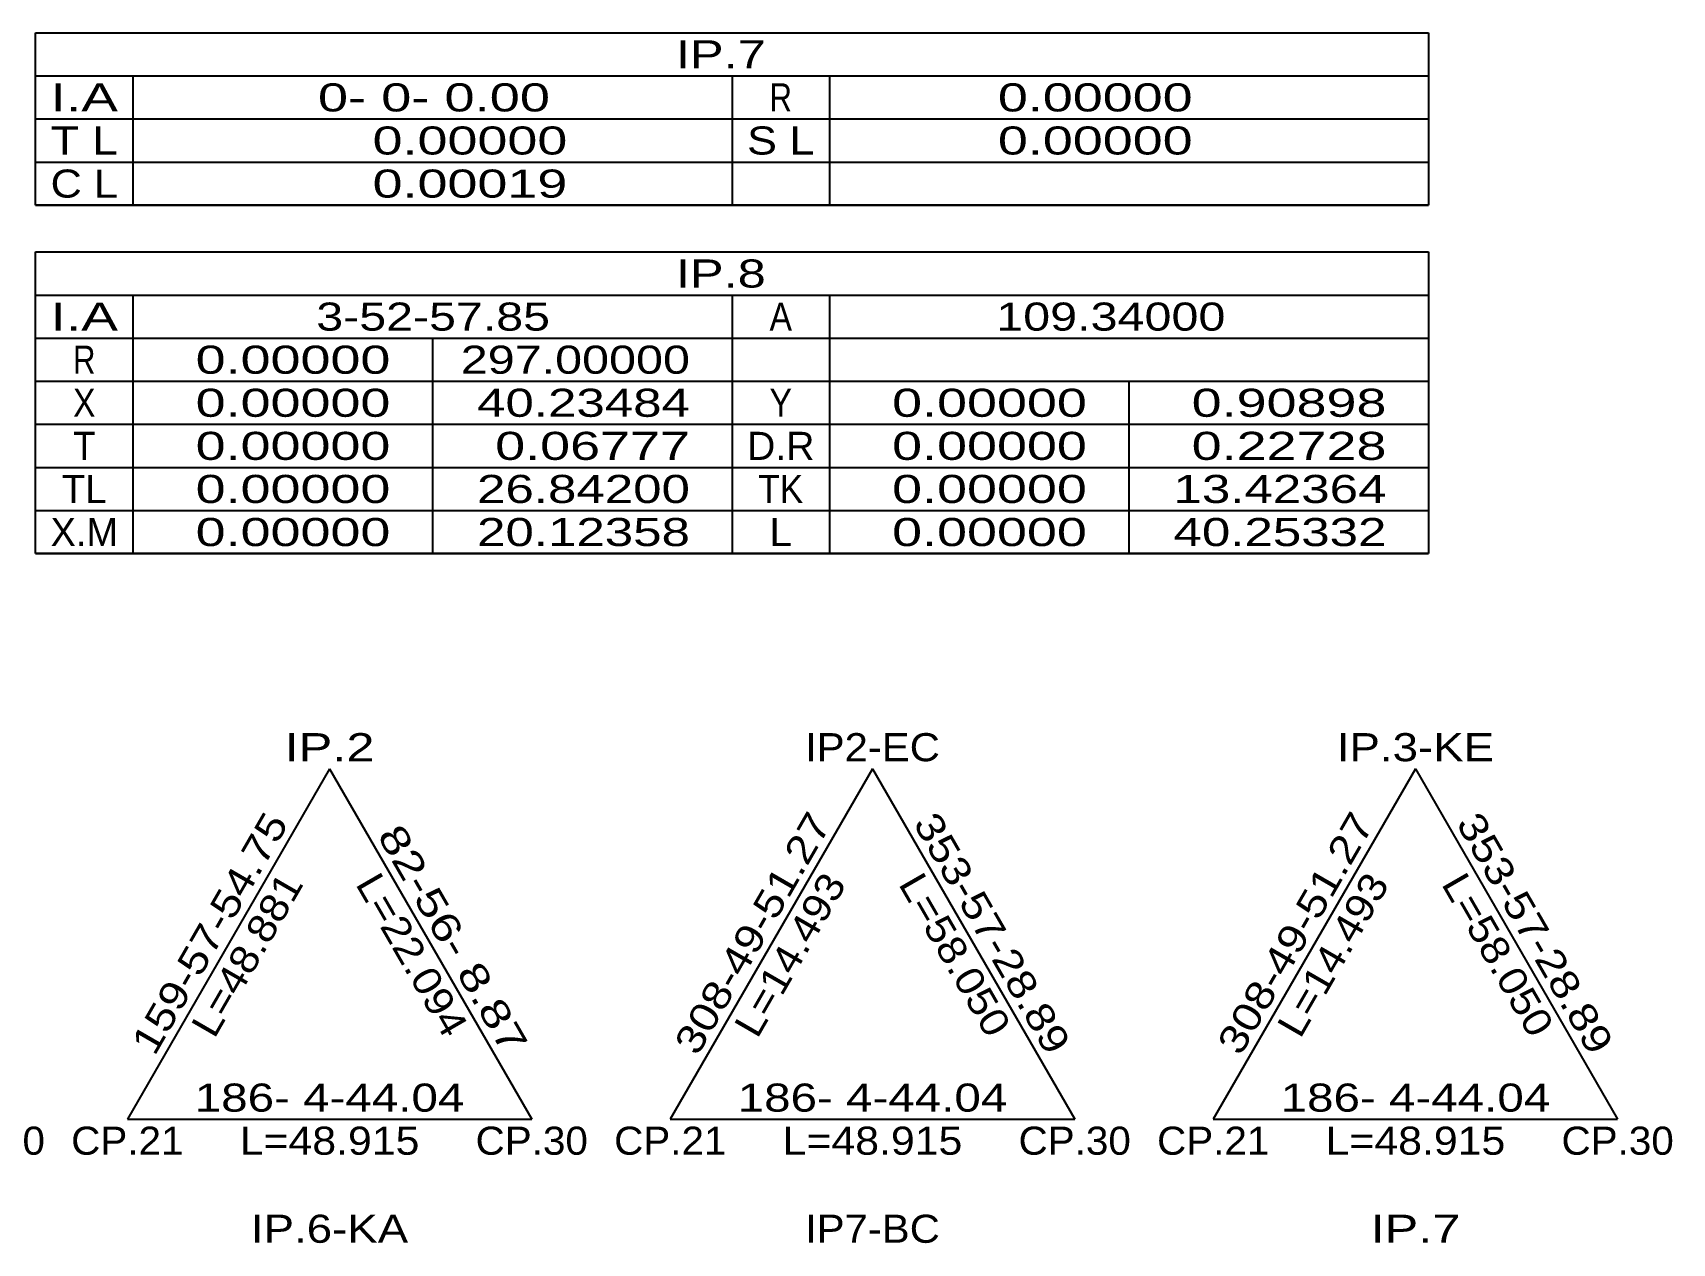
# Model space of a CAD drawing. Extents: x 230342 to 231183, y 224653 to 225247.
# Drawn here: x 230791.5 to 230966.7, y 224812.3 to 224941.5 of the extents above; entities that cross this region are included whole.
import ezdxf
from ezdxf.enums import TextEntityAlignment as Align

# ---------------------------------------------------------------- set-up
doc = ezdxf.new("R2010")
doc.units = 0
doc.header["$LTSCALE"] = 10
doc.header["$MEASUREMENT"] = 0
for name, color, linetype in [('CA-LEAL', 1, 'CONTINUOUS'), ('CA-LEAT', 3, 'CONTINUOUS'), ('CA-TABL-LIN1', 4, 'CONTINUOUS'), ('CA-TABL-LIN2', 1, 'CONTINUOUS'), ('CA-TABL-TEX1', 6, 'CONTINUOUS'), ('CA-TABL-TEX2', 3, 'CONTINUOUS')]:
    doc.layers.add(name, color=color, linetype=linetype)
doc.styles.get("Standard").update_dxf_attribs({"font": 'Dotum.ttf'})

msp = doc.modelspace()

# ---------------------------------------------------------------- linework, layer by layer
at = {"layer": 'CA-LEAL', "linetype": 'Continuous'}
for p, q in [((230823.24, 224862.98), (230801.64, 224825.57)), ((230823.24, 224862.98), (230844.84, 224825.57)), ((230881.24, 224862.98), (230859.64, 224825.57)), ((230881.24, 224862.98), (230902.84, 224825.57)), ((230939.24, 224862.98), (230917.64, 224825.57)), ((230939.24, 224862.98), (230960.84, 224825.57)), ((230801.64, 224825.57), (230844.84, 224825.57)), ((230859.64, 224825.57), (230902.84, 224825.57)), ((230917.64, 224825.57), (230960.84, 224825.57))]:
    msp.add_line(p, q, dxfattribs=at)
at = {"layer": 'CA-TABL-LIN1'}
for p, q in [((230791.84, 224941.55), (230940.64, 224941.55)), ((230791.84, 224923.15), (230791.84, 224941.55)), ((230940.64, 224941.55), (230940.64, 224923.15)), ((230791.84, 224936.95), (230940.64, 224936.95)), ((230802.24, 224936.95), (230802.24, 224923.15)), ((230866.24, 224936.95), (230866.24, 224923.15)), ((230876.64, 224936.95), (230876.64, 224923.15)), ((230791.84, 224923.15), (230940.64, 224923.15)), ((230940.64, 224923.15), (230791.84, 224923.15)), ((230791.84, 224918.15), (230940.64, 224918.15)), ((230791.84, 224885.95), (230791.84, 224918.15)), ((230940.64, 224918.15), (230940.64, 224885.95)), ((230791.84, 224913.55), (230940.64, 224913.55)), ((230802.24, 224913.55), (230802.24, 224885.95)), ((230866.24, 224913.55), (230866.24, 224885.95)), ((230876.64, 224913.55), (230876.64, 224885.95)), ((230791.84, 224885.95), (230940.64, 224885.95)), ((230940.64, 224885.95), (230791.84, 224885.95))]:
    msp.add_line(p, q, dxfattribs=at)
at = {"layer": 'CA-TABL-LIN2'}
for p, q in [((230791.84, 224932.35), (230940.64, 224932.35)), ((230791.84, 224927.75), (230940.64, 224927.75)), ((230791.84, 224908.95), (230940.64, 224908.95)), ((230834.24, 224908.95), (230834.24, 224885.95)), ((230791.84, 224904.35), (230940.64, 224904.35)), ((230908.64, 224904.35), (230908.64, 224885.95)), ((230791.84, 224899.75), (230940.64, 224899.75)), ((230791.84, 224895.15), (230940.64, 224895.15)), ((230791.84, 224890.55), (230940.64, 224890.55))]:
    msp.add_line(p, q, dxfattribs=at)

# ---------------------------------------------------------------- texts
at = {"layer": 'CA-LEAT'}
for s, rotation, width, p, p2 in [('IP.2', 0, 1.239306, (230818.44, 224863.78), (230828.04, 224863.78)), ('IP2-EC', 0, 1.009301, (230874.04, 224863.78), (230888.44, 224863.78)), ('IP.3-KE', 0, 1.079571, (230930.84, 224863.78), (230947.64, 224863.78)), ('159-57-54.75', 60, 1.015822, (230804.54, 224832.21), (230818.94, 224857.15)), ('308-49-51.27', 60, 1.015822, (230862.54, 224832.21), (230876.94, 224857.15)), ('353-57-28.89', 300, 1.015822, (230885.53, 224857.15), (230899.93, 224832.21)), ('308-49-51.27', 60, 1.015822, (230920.54, 224832.21), (230934.94, 224857.15)), ('353-57-28.89', 300, 1.015822, (230943.53, 224857.15), (230957.93, 224832.21)), (' 82-56- 8.87', 300, 1.096081, (230827.53, 224857.15), (230841.93, 224832.21)), ('L=22.094', 300, 1.043309, (230825.95, 224850.69), (230835.55, 224834.06)), ('L=58.050', 300, 1.043309, (230883.95, 224850.69), (230893.55, 224834.06)), ('L=58.050', 300, 1.043309, (230941.95, 224850.69), (230951.55, 224834.06)), ('L=48.881', 60, 1.043309, (230810.93, 224834.06), (230820.53, 224850.69)), ('L=14.493', 60, 1.043309, (230868.93, 224834.06), (230878.53, 224850.69)), ('L=14.493', 60, 1.043309, (230926.93, 224834.06), (230936.53, 224850.69)), ('186- 4-44.04', 0, 1.054426, (230808.84, 224826.37), (230837.64, 224826.37)), ('186- 4-44.04', 0, 1.054426, (230866.84, 224826.37), (230895.64, 224826.37)), ('186- 4-44.04', 0, 1.054426, (230924.84, 224826.37), (230953.64, 224826.37)), ('CP.30', 0, 0.991258, (230780.84, 224821.77), (230792.84, 224821.77)), ('CP.21', 0, 0.991258, (230795.64, 224821.77), (230807.64, 224821.77)), ('L=48.915', 0, 1.043309, (230813.64, 224821.77), (230832.84, 224821.77)), ('CP.30', 0, 0.991258, (230838.84, 224821.77), (230850.84, 224821.77)), ('CP.21', 0, 0.991258, (230853.64, 224821.77), (230865.64, 224821.77)), ('L=48.915', 0, 1.043309, (230871.64, 224821.77), (230890.84, 224821.77)), ('CP.30', 0, 0.991258, (230896.84, 224821.77), (230908.84, 224821.77)), ('CP.21', 0, 0.991258, (230911.64, 224821.77), (230923.64, 224821.77)), ('L=48.915', 0, 1.043309, (230929.64, 224821.77), (230948.84, 224821.77)), ('CP.30', 0, 0.991258, (230954.84, 224821.77), (230966.84, 224821.77)), ('IP.6-KA', 0, 1.068669, (230814.84, 224812.37), (230831.64, 224812.37)), ('IP7-BC', 0, 0.994546, (230874.04, 224812.37), (230888.44, 224812.37)), ('IP.7', 0, 1.239306, (230934.44, 224812.37), (230944.04, 224812.37))]:
    msp.add_text(s, height=3, rotation=rotation, dxfattribs=dict(at, width=width)).set_placement(p, p2, align=Align.FIT)
at = {"layer": 'CA-TABL-TEX1'}
for s, width, p, p2 in [('IP.7', 1.239306, (230860.24, 224937.75), (230869.84, 224937.75)), ('I.A', 1.328926, (230793.44, 224933.15), (230800.64, 224933.15)), ('R', 0.861988, (230870.24, 224933.15), (230872.64, 224933.15)), ('T L', 1.184729, (230793.44, 224928.55), (230800.64, 224928.55)), ('S L', 1.141161, (230867.84, 224928.55), (230875.04, 224928.55)), ('C L', 1.082497, (230793.44, 224923.95), (230800.64, 224923.95)), ('IP.8', 1.239306, (230860.24, 224914.35), (230869.84, 224914.35)), ('I.A', 1.328926, (230793.44, 224909.75), (230800.64, 224909.75)), ('A', 0.86325, (230870.24, 224909.75), (230872.64, 224909.75)), ('R', 0.861988, (230795.84, 224905.15), (230798.24, 224905.15)), ('X', 0.954045, (230795.84, 224900.55), (230798.24, 224900.55)), ('Y', 0.957143, (230870.24, 224900.55), (230872.64, 224900.55)), ('T', 0.987605, (230795.84, 224895.95), (230798.24, 224895.95)), ('D.R', 0.977238, (230867.84, 224895.95), (230875.04, 224895.95)), ('TL', 1.0245, (230794.64, 224891.35), (230799.44, 224891.35)), ('TK', 0.929236, (230869.04, 224891.35), (230873.84, 224891.35)), ('X.M', 0.966557, (230793.44, 224886.75), (230800.64, 224886.75)), ('L', 1.06426, (230870.24, 224886.75), (230872.64, 224886.75))]:
    msp.add_text(s, height=3, rotation=0, dxfattribs=dict(at, width=width)).set_placement(p, p2, align=Align.FIT)
at = {"layer": 'CA-TABL-TEX2'}
for s, width, p, p2 in [(' 0- 0- 0.00', 1.157523, (230820.39, 224933.15), (230846.79, 224933.15)), (' 0- 0- 0.00', 1.157523, (230820.39, 224933.15), (230846.79, 224933.15)), ('     0.00000', 1.246512, (230886.64, 224933.15), (230915.44, 224933.15)), ('     0.00000', 1.246512, (230819.84, 224928.55), (230848.64, 224928.55)), ('     0.00000', 1.246512, (230886.64, 224928.55), (230915.44, 224928.55)), ('     0.00019', 1.246512, (230819.84, 224923.95), (230848.64, 224923.95)), (' 3-52-57.85', 1.060952, (230820.39, 224909.75), (230846.79, 224909.75)), (' 3-52-57.85', 1.060952, (230820.39, 224909.75), (230846.79, 224909.75)), ('   109.34000', 1.143744, (230890.14, 224909.75), (230918.94, 224909.75)), ('     0.00000', 1.246512, (230800.94, 224905.15), (230829.74, 224905.15)), ('   297.00000', 1.143744, (230832.94, 224905.15), (230861.74, 224905.15)), ('     0.00000', 1.246512, (230800.94, 224900.55), (230829.74, 224900.55)), ('    40.23484', 1.192919, (230832.94, 224900.55), (230861.74, 224900.55)), ('     0.00000', 1.246512, (230875.34, 224900.55), (230904.14, 224900.55)), ('     0.90898', 1.246512, (230907.34, 224900.55), (230936.14, 224900.55)), ('     0.00000', 1.246512, (230800.94, 224895.95), (230829.74, 224895.95)), ('     0.06777', 1.246512, (230832.94, 224895.95), (230861.74, 224895.95)), ('     0.00000', 1.246512, (230875.34, 224895.95), (230904.14, 224895.95)), ('     0.22728', 1.246512, (230907.34, 224895.95), (230936.14, 224895.95)), ('     0.00000', 1.246512, (230800.94, 224891.35), (230829.74, 224891.35)), ('    26.84200', 1.192919, (230832.94, 224891.35), (230861.74, 224891.35)), ('     0.00000', 1.246512, (230875.34, 224891.35), (230904.14, 224891.35)), ('    13.42364', 1.192919, (230907.34, 224891.35), (230936.14, 224891.35)), ('     0.00000', 1.246512, (230800.94, 224886.75), (230829.74, 224886.75)), ('    20.12358', 1.192919, (230832.94, 224886.75), (230861.74, 224886.75)), ('     0.00000', 1.246512, (230875.34, 224886.75), (230904.14, 224886.75)), ('    40.25332', 1.192919, (230907.34, 224886.75), (230936.14, 224886.75))]:
    msp.add_text(s, height=3, rotation=0, dxfattribs=dict(at, width=width)).set_placement(p, p2, align=Align.FIT)

doc.saveas('drawing.dxf')
